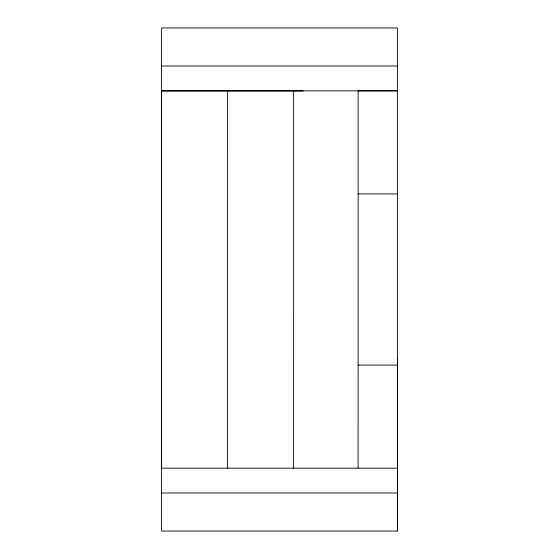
<?xml version="1.0" encoding="UTF-8"?>
<svg xmlns="http://www.w3.org/2000/svg" width="559" height="559" viewBox="0 0 559 559"><rect width="100%" height="100%" fill="white"/><g stroke="black" fill="none" stroke-linecap="round" stroke-linejoin="round"><path stroke-width="0.84" d="M227.59 468.169L227.618 90.907M293.594 468.169L293.622 90.858M358.109 468.169L358.137 90.858L397.414 90.837L161.586 90.837M397.414 531.05L397.414 27.95L161.586 27.95L161.586 531.05L397.414 531.05L397.414 358.109M161.586 66.018L397.414 66.018M303.083 90.949L161.586 90.949L161.586 468.162L397.414 468.162M358.109 193.917L397.414 193.917M358.109 365.083L397.414 365.083M161.586 492.982L397.414 492.982"/></g></svg>
